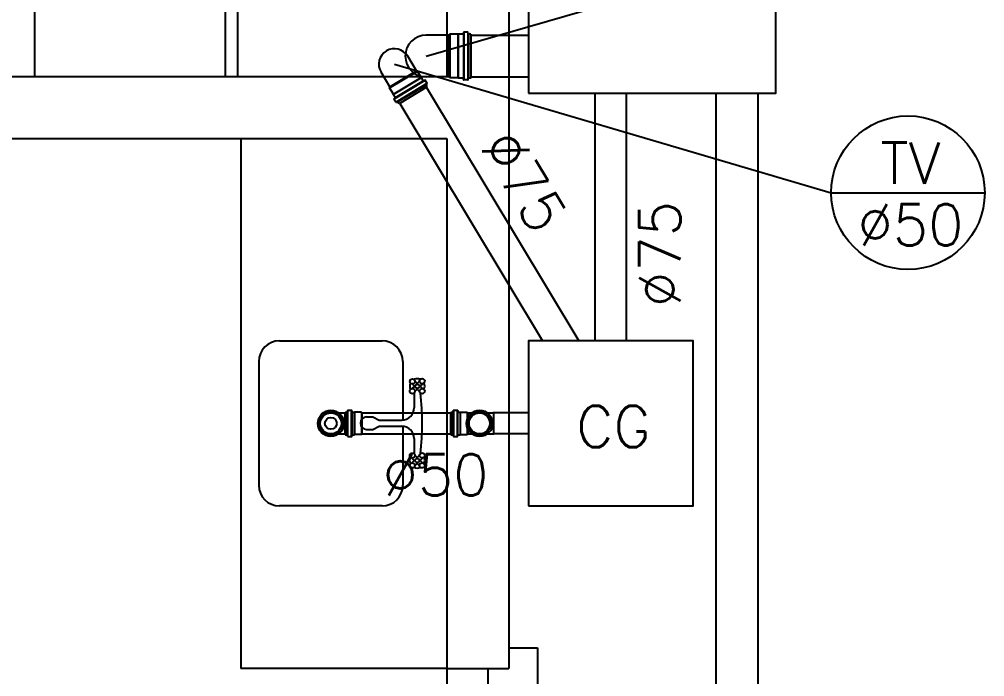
# Model space of a CAD drawing. Extents: x 241 to 398, y 106 to 179.
# Drawn here: x 252.008 to 254.35, y 123.772 to 125.366 of the extents above; entities that cross this region are included whole.
import ezdxf
from ezdxf.enums import TextEntityAlignment as Align

# ---------------------------------------------------------------- set-up
doc = ezdxf.new("R2010")
doc.units = 0
doc.layers.get('0').update_dxf_attribs({"linetype": 'CONTINUOUS'})
for name, color, linetype in [('ALVVISTA', 8, 'CONTINUOUS'), ('COTAS', 7, 'CONTINUOUS'), ('TIGRECAD', 2, 'CONTINUOUS'), ('TINTERNO', 7, 'CONTINUOUS')]:
    doc.layers.add(name, color=color, linetype=linetype)
doc.styles.add('ROMANS', font='romans.shx')

msp = doc.modelspace()

# ---------------------------------------------------------------- linework, layer by layer
for p, q in [((252.8379, 124.4132), (252.8211, 124.4132)), ((252.8379, 124.4132), (252.8379, 124.4132)), ((252.8379, 124.359), (252.8211, 124.359))]:
    msp.add_line(p, q)
at = {"color": 4, "elevation": -3.35}
msp.add_lwpolyline([(253.243, 125.1872), (253.843, 125.1872), (253.843, 125.7872), (253.243, 125.7872)], close=True, dxfattribs=at)
at = {"color": 4}
msp.add_lwpolyline([(253.243, 124.1861), (253.643, 124.1861), (253.643, 124.5861), (253.243, 124.5861)], close=True, dxfattribs=at)
at = {"layer": 'ALVVISTA'}
for p, q in [((252.0452, 125.2269, -3.35), (252.0452, 126.0269, -3.35)), ((253.0452, 125.6269, -3.35), (253.0452, 125.2269, -3.35)), ((253.1952, 125.6269, -3.35), (253.1952, 125.1519, -3.35)), ((252.5074, 125.5769, -3.35), (252.5074, 125.2269, -3.35)), ((252.5374, 125.5769, -3.35), (252.5374, 125.2269, -3.35)), ((251.0452, 125.2269, -3.35), (253.0452, 125.2269, -3.35)), ((253.1952, 125.1519, -3.35), (253.1952, 123.7919, -3.35)), ((251.0452, 125.0769, -3.35), (253.0452, 125.0769, -3.35)), ((252.5452, 125.0769, -3.35), (252.5452, 123.7919, -3.35)), ((253.0452, 125.0769, -3.35), (253.0452, 123.7919, -3.35)), ((252.6388, 124.5861), (252.8882, 124.5861)), ((252.5888, 124.5361), (252.5888, 124.2361)), ((252.9382, 124.5361), (252.9382, 124.3942)), ((252.9606, 124.4819), (252.9663, 124.4761)), ((252.9676, 124.489), (252.9734, 124.4832)), ((252.9734, 124.4832), (252.9792, 124.489)), ((252.9805, 124.4761), (252.9867, 124.4823)), ((252.9663, 124.4761), (252.9605, 124.4703)), ((252.9659, 124.4594), (252.9659, 124.4241)), ((252.9734, 124.4691), (252.9675, 124.4631)), ((252.9734, 124.4691), (252.9791, 124.4634)), ((252.9805, 124.4761), (252.9862, 124.4704)), ((252.8506, 124.4016), (252.8656, 124.4016)), ((252.8656, 124.4016), (252.8806, 124.3941)), ((252.8806, 124.3941), (252.9359, 124.3941)), ((252.8506, 124.3716), (252.8656, 124.3716)), ((252.8656, 124.3716), (252.8806, 124.3791)), ((252.8806, 124.3791), (252.9359, 124.3791)), ((252.9382, 124.379), (252.9382, 124.2361)), ((252.9659, 124.3491), (252.9659, 124.313)), ((252.9662, 124.2962), (252.9604, 124.2903)), ((252.9605, 124.3019), (252.9662, 124.2962)), ((252.9675, 124.309), (252.9733, 124.3032)), ((252.9733, 124.3032), (252.9791, 124.309)), ((252.9804, 124.2962), (252.9866, 124.3023)), ((252.9804, 124.2962), (252.9861, 124.2904)), ((252.9733, 124.2891), (252.9674, 124.2832)), ((252.9733, 124.2891), (252.979, 124.2834)), ((252.8882, 124.1861), (252.6388, 124.1861)), ((253.1952, 123.8419, -3.35), (253.2652, 123.8419, -3.35)), ((253.2652, 123.8419, -3.35), (253.2652, 122.2419, -3.35)), ((253.0452, 123.7919, -3.35), (252.5452, 123.7919, -3.35)), ((253.0452, 123.7919, -3.35), (253.1952, 123.7919, -3.35)), ((253.0452, 123.7919, -3.35), (253.0452, 123.7519, -3.35)), ((253.1452, 123.7519, -3.35), (253.1452, 123.7919, -3.35))]:
    msp.add_line(p, q, dxfattribs=at)
for centre, radius in [((252.9615, 124.488), 0.0062), ((252.9734, 124.4761), 0.00508), ((252.9853, 124.4884), 0.0062), ((252.9614, 124.4641), 0.0062), ((252.9852, 124.4642), 0.0062), ((252.7638, 124.3861), 0.0143), ((252.9614, 124.308), 0.0062), ((252.9852, 124.3084), 0.0062), ((252.9733, 124.2961), 0.00508), ((252.9851, 124.2843), 0.0062), ((252.9613, 124.2842), 0.0062)]:
    msp.add_circle(centre, radius, dxfattribs=at)
for centre, radius, start, end in [((252.6388, 124.5361), 0.05, 90, 180), ((252.8882, 124.5361), 0.05, 0, 90), ((252.9706, 124.4761), 0.0156, 151.2823, 208.7177), ((252.9737, 124.4714), 0.0229, 71.7256, 109.7467), ((252.9765, 124.4766), 0.0153, 329.5718, 30.4282), ((252.3513, 124.3863), 0.6339, 353.3445, 6.6555), ((252.9359, 124.4241), 0.03, 270, 360), ((252.8506, 124.3866), 0.015, 90, 270), ((252.9359, 124.3491), 0.03, 360, 90), ((252.9705, 124.2962), 0.0156, 151.2823, 208.7177), ((252.9764, 124.2966), 0.0153, 329.5718, 30.4282), ((252.9732, 124.2967), 0.0188, 245.2462, 293.3183), ((252.6388, 124.2361), 0.05, 180, 270), ((252.8882, 124.2361), 0.05, 270, 0)]:
    msp.add_arc(centre, radius, start, end, dxfattribs=at)
at = {"layer": 'COTAS', "color": 1}
for p, q in [((252.9952, 125.2769, -3.35), (254.0531, 125.5823)), ((252.9178, 125.2569, -3.35), (253.9776, 124.9455)), ((253.9776, 124.9455), (254.3499, 124.9455))]:
    msp.add_line(p, q, dxfattribs=at)
msp.add_circle((254.1638, 124.9455), 0.1862, dxfattribs=at)
at = {"layer": 'TIGRECAD'}
for p, q in [((253.0501, 125.3277, -3.35), (252.9952, 125.3277, -3.35)), ((253.0523, 125.3299, -3.35), (253.0501, 125.3277, -3.35)), ((253.0523, 125.3299, -3.35), (253.0523, 125.2239, -3.35)), ((253.0721, 125.3299, -3.35), (253.0523, 125.3299, -3.35)), ((253.0723, 125.3301, -3.35), (253.0721, 125.3299, -3.35)), ((253.0723, 125.3301, -3.35), (253.0723, 125.2236, -3.35)), ((253.0844, 125.3301, -3.35), (253.0723, 125.3301, -3.35)), ((253.0856, 125.3336, -3.35), (253.0854, 125.331, -3.35)), ((253.0961, 125.3345, -3.35), (253.0866, 125.3345, -3.35)), ((253.0866, 125.3335, -3.35), (253.0866, 125.2202, -3.35)), ((253.0961, 125.3335, -3.35), (253.0961, 125.2202, -3.35)), ((253.0971, 125.3338, -3.35), (253.0978, 125.3309, -3.35)), ((253.1032, 125.3301, -3.35), (253.0988, 125.3301, -3.35)), ((253.1032, 125.3301, -3.35), (253.1032, 125.2236, -3.35)), ((253.1032, 125.3277, -3.35), (253.243, 125.3277, -3.35)), ((252.9715, 125.2408, -3.35), (252.9501, 125.2763, -3.35)), ((252.9068, 125.2019, -3.35), (252.8854, 125.2374, -3.35)), ((252.9062, 125.1994, -3.35), (252.974, 125.2402, -3.35)), ((252.974, 125.2402, -3.35), (252.9715, 125.2408, -3.35)), ((252.9831, 125.225, -3.35), (252.974, 125.2402, -3.35)), ((252.9154, 125.1842, -3.35), (252.9831, 125.225, -3.35)), ((252.992, 125.2175, -3.35), (252.9178, 125.1729, -3.35)), ((252.9965, 125.21, -3.35), (252.9223, 125.1654, -3.35)), ((252.9835, 125.2249, -3.35), (252.9831, 125.225, -3.35)), ((252.9878, 125.2176, -3.35), (252.9835, 125.2249, -3.35)), ((252.9891, 125.2173, -3.35), (252.9915, 125.2184, -3.35)), ((252.9974, 125.2106, -3.35), (252.9928, 125.2181, -3.35)), ((252.9973, 125.202, -3.35), (252.9949, 125.2059, -3.35)), ((252.995, 125.2071, -3.35), (252.9972, 125.2094, -3.35)), ((253.0501, 125.2261, -3.35), (252.9952, 125.2261, -3.35)), ((253.0523, 125.2239, -3.35), (253.0501, 125.2261, -3.35)), ((253.0721, 125.2239, -3.35), (253.0523, 125.2239, -3.35)), ((253.0723, 125.2236, -3.35), (253.0721, 125.2239, -3.35)), ((253.0844, 125.2236, -3.35), (253.0723, 125.2236, -3.35)), ((253.0856, 125.2201, -3.35), (253.0854, 125.2227, -3.35)), ((253.0961, 125.2192, -3.35), (253.0866, 125.2192, -3.35)), ((253.0971, 125.22, -3.35), (253.0978, 125.2229, -3.35)), ((253.1032, 125.2236, -3.35), (253.0988, 125.2236, -3.35)), ((253.1032, 125.2261, -3.35), (253.243, 125.2261, -3.35)), ((252.9062, 125.1994, -3.35), (252.9068, 125.2019, -3.35)), ((252.9154, 125.1842, -3.35), (252.9062, 125.1994, -3.35)), ((252.9153, 125.1839, -3.35), (252.9154, 125.1842, -3.35)), ((252.9196, 125.1766, -3.35), (252.9153, 125.1839, -3.35)), ((252.9973, 125.202, -3.35), (252.9291, 125.161, -3.35)), ((252.9955, 125.2009, -3.35), (253.3655, 124.5861, -3.35)), ((253.4052, 124.5861), (253.4052, 125.1872, -3.35)), ((253.4807, 124.5861), (253.4807, 125.1872, -3.35)), ((253.6978, 125.1872, -3.35), (253.6978, 119.8172, -3.35)), ((253.7994, 125.1872, -3.35), (253.7994, 119.8172, -3.35)), ((252.9214, 125.1649, -3.35), (252.9169, 125.1724, -3.35)), ((252.9194, 125.1753, -3.35), (252.9172, 125.1737, -3.35)), ((252.9256, 125.1653, -3.35), (252.9226, 125.1644, -3.35)), ((252.9291, 125.161, -3.35), (252.9267, 125.1649, -3.35)), ((252.9308, 125.162, -3.35), (253.2774, 124.5861, -3.35)), ((252.783, 124.4114), (252.7981, 124.4114)), ((252.7981, 124.3587), (252.7981, 124.4134)), ((252.7981, 124.4134), (252.8025, 124.4134)), ((252.8043, 124.4171), (252.8035, 124.4142)), ((252.8052, 124.4179), (252.814, 124.4179)), ((252.8052, 124.3553), (252.8052, 124.4169)), ((252.814, 124.3553), (252.814, 124.4169)), ((252.815, 124.417), (252.8152, 124.4143)), ((252.8162, 124.4134), (252.8209, 124.4134)), ((252.8209, 124.4134), (252.8211, 124.4132)), ((252.8379, 124.4132), (252.8396, 124.4114)), ((252.8396, 124.4114), (253.0546, 124.4114)), ((252.8396, 124.3607), (252.8396, 124.4114)), ((253.0546, 124.3587), (253.0546, 124.4134)), ((253.0546, 124.4134), (253.059, 124.4134)), ((253.0607, 124.4171), (253.0599, 124.4142)), ((253.0617, 124.4179), (253.0705, 124.4179)), ((253.0617, 124.3553), (253.0617, 124.4169)), ((253.0712, 124.3553), (253.0712, 124.4169)), ((253.0715, 124.417), (253.0717, 124.4143)), ((253.0727, 124.4134), (253.0774, 124.4134)), ((253.0774, 124.4134), (253.0776, 124.4132)), ((253.0776, 124.4132), (253.0944, 124.4132)), ((253.0776, 124.4132), (253.0776, 124.3589)), ((253.0944, 124.4132), (253.0944, 124.3589)), ((253.0944, 124.4132), (253.0962, 124.4114)), ((253.0962, 124.4114), (253.1246, 124.4114)), ((253.1438, 124.4114), (253.1589, 124.4114)), ((253.243, 124.4114, -1.4605), (253.1564, 124.4114)), ((252.783, 124.3607), (252.7981, 124.3607)), ((252.8379, 124.359), (252.8396, 124.3607)), ((252.8396, 124.3607), (253.0546, 124.3607)), ((253.0944, 124.3589), (253.0962, 124.3607)), ((253.0962, 124.3607), (253.1246, 124.3607)), ((253.1438, 124.3607), (253.1589, 124.3607)), ((253.243, 124.3607, -1.4605), (253.1564, 124.3607)), ((252.7981, 124.3587), (252.8025, 124.3587)), ((252.8043, 124.355), (252.8035, 124.358)), ((252.8052, 124.3543), (252.814, 124.3543)), ((252.815, 124.3552), (252.8152, 124.3578)), ((252.8162, 124.3587), (252.8209, 124.3587)), ((252.8209, 124.3587), (252.8211, 124.359)), ((253.0546, 124.3587), (253.059, 124.3587)), ((253.0607, 124.355), (253.0599, 124.358)), ((253.0617, 124.3543), (253.0705, 124.3543)), ((253.0715, 124.3552), (253.0717, 124.3578)), ((253.0727, 124.3587), (253.0774, 124.3587)), ((253.0774, 124.3587), (253.0776, 124.3589)), ((253.0776, 124.3589), (253.0944, 124.3589))]:
    msp.add_line(p, q, dxfattribs=at)
for centre, radius in [((252.7638, 124.3861), 0.0318), ((252.7638, 124.3861), 0.0274), ((253.1246, 124.3861), 0.0318), ((253.1246, 124.3861), 0.0274)]:
    msp.add_circle(centre, radius, dxfattribs=at)
for centre, radius, start, end in [((252.9952, 125.2769, -3.35), 0.0508, 90, 270), ((253.0844, 125.3311, -3.35), 0.001, 270, 355), ((253.0866, 125.3335, -3.35), 0.001, 90, 175), ((253.0961, 125.3335, -3.35), 0.001, 15, 90), ((253.0988, 125.3311, -3.35), 0.001, 195, 270), ((252.9178, 125.2569, -3.35), 0.0377, 31.0368, 211.0368), ((252.9887, 125.2182, -3.35), 0.001, 211.0368, 296.0368), ((252.992, 125.2175, -3.35), 0.001, 31.0368, 116.0368), ((252.9958, 125.2064, -3.35), 0.001, 136.0368, 211.0368), ((252.9965, 125.21, -3.35), 0.001, 316.0368, 31.0368), ((253.0844, 125.2226, -3.35), 0.001, 5, 90), ((253.0866, 125.2202, -3.35), 0.001, 185, 270), ((253.0961, 125.2202, -3.35), 0.001, 270, 345), ((253.0988, 125.2226, -3.35), 0.001, 90, 165), ((252.9178, 125.1729, -3.35), 0.001, 126.0368, 211.0368), ((252.9188, 125.1761, -3.35), 0.001, 306.0368, 31.0368), ((252.9223, 125.1654, -3.35), 0.001, 211.0368, 286.0368), ((252.9259, 125.1643, -3.35), 0.001, 31.0368, 106.0368), ((252.8025, 124.4144), 0.001, 270, 345), ((252.8052, 124.4169), 0.001, 90, 165), ((252.814, 124.4169), 0.001, 5, 90), ((252.8162, 124.4144), 0.001, 185, 270), ((253.059, 124.4144), 0.001, 270, 345), ((253.0617, 124.4169), 0.001, 90, 165), ((253.0705, 124.4169), 0.001, 5, 90), ((253.0727, 124.4144), 0.001, 185, 270), ((253.1246, 124.3861), 0.0254, 270, 90), ((252.8025, 124.3577), 0.001, 15, 90), ((252.8052, 124.3553), 0.001, 195, 270), ((252.814, 124.3553), 0.001, 270, 355), ((252.8162, 124.3577), 0.001, 90, 175), ((253.059, 124.3577), 0.001, 15, 90), ((253.0617, 124.3553), 0.001, 195, 270), ((253.0705, 124.3553), 0.001, 270, 355), ((253.0727, 124.3577), 0.001, 90, 175)]:
    msp.add_arc(centre, radius, start, end, dxfattribs=at)
at = {"layer": 'TINTERNO'}
for p, q in [((253.0501, 125.3277, -3.35), (253.0501, 125.2261, -3.35)), ((253.0721, 125.3299, -3.35), (253.0721, 125.2239, -3.35)), ((253.0853, 125.3301, -3.35), (253.0853, 125.2236, -3.35)), ((253.098, 125.3301, -3.35), (253.098, 125.2236, -3.35)), ((252.9068, 125.2019, -3.35), (252.9715, 125.2408, -3.35)), ((252.9153, 125.1839, -3.35), (252.9835, 125.2249, -3.35)), ((252.9883, 125.2169, -3.35), (252.9201, 125.1758, -3.35)), ((252.9945, 125.2066, -3.35), (252.9263, 125.1655, -3.35)), ((252.7981, 124.3607), (252.7981, 124.4114)), ((252.8033, 124.3587), (252.8033, 124.4134)), ((252.8153, 124.3587), (252.8153, 124.4134)), ((252.8209, 124.4134), (252.8209, 124.3587)), ((252.8211, 124.359), (252.8211, 124.4132)), ((252.8379, 124.4132), (252.8379, 124.359)), ((253.0597, 124.3587), (253.0597, 124.4134)), ((253.0718, 124.3587), (253.0718, 124.4134)), ((253.0774, 124.4134), (253.0774, 124.3587)), ((253.0962, 124.4114), (253.0962, 124.3607)), ((253.1589, 124.3607), (253.1589, 124.4114))]:
    msp.add_line(p, q, dxfattribs=at)
for centre in [(252.7638, 124.3861), (253.1246, 124.3861)]:
    msp.add_circle(centre, 0.0256, dxfattribs=at)

# ---------------------------------------------------------------- texts
at = {"layer": 'TINTERNO', "style": 'ROMANS'}
for rotation, p in [(301.0368, (253.164, 124.9327)), (90, (253.6417, 124.7968))]:
    msp.add_text('%%c75', height=0.1, rotation=rotation, dxfattribs=at).set_placement(p, align=Align.BOTTOM_CENTER)
for s, p in [('TV', (254.17, 124.9374)), ('%%c50', (254.17, 124.7877)), ('CG', (253.4493, 124.2983, -1.0813)), ('%%c50', (253.0179, 124.1815))]:
    msp.add_text(s, height=0.1, dxfattribs=at).set_placement(p, align=Align.BOTTOM_CENTER)

doc.saveas('drawing.dxf')
